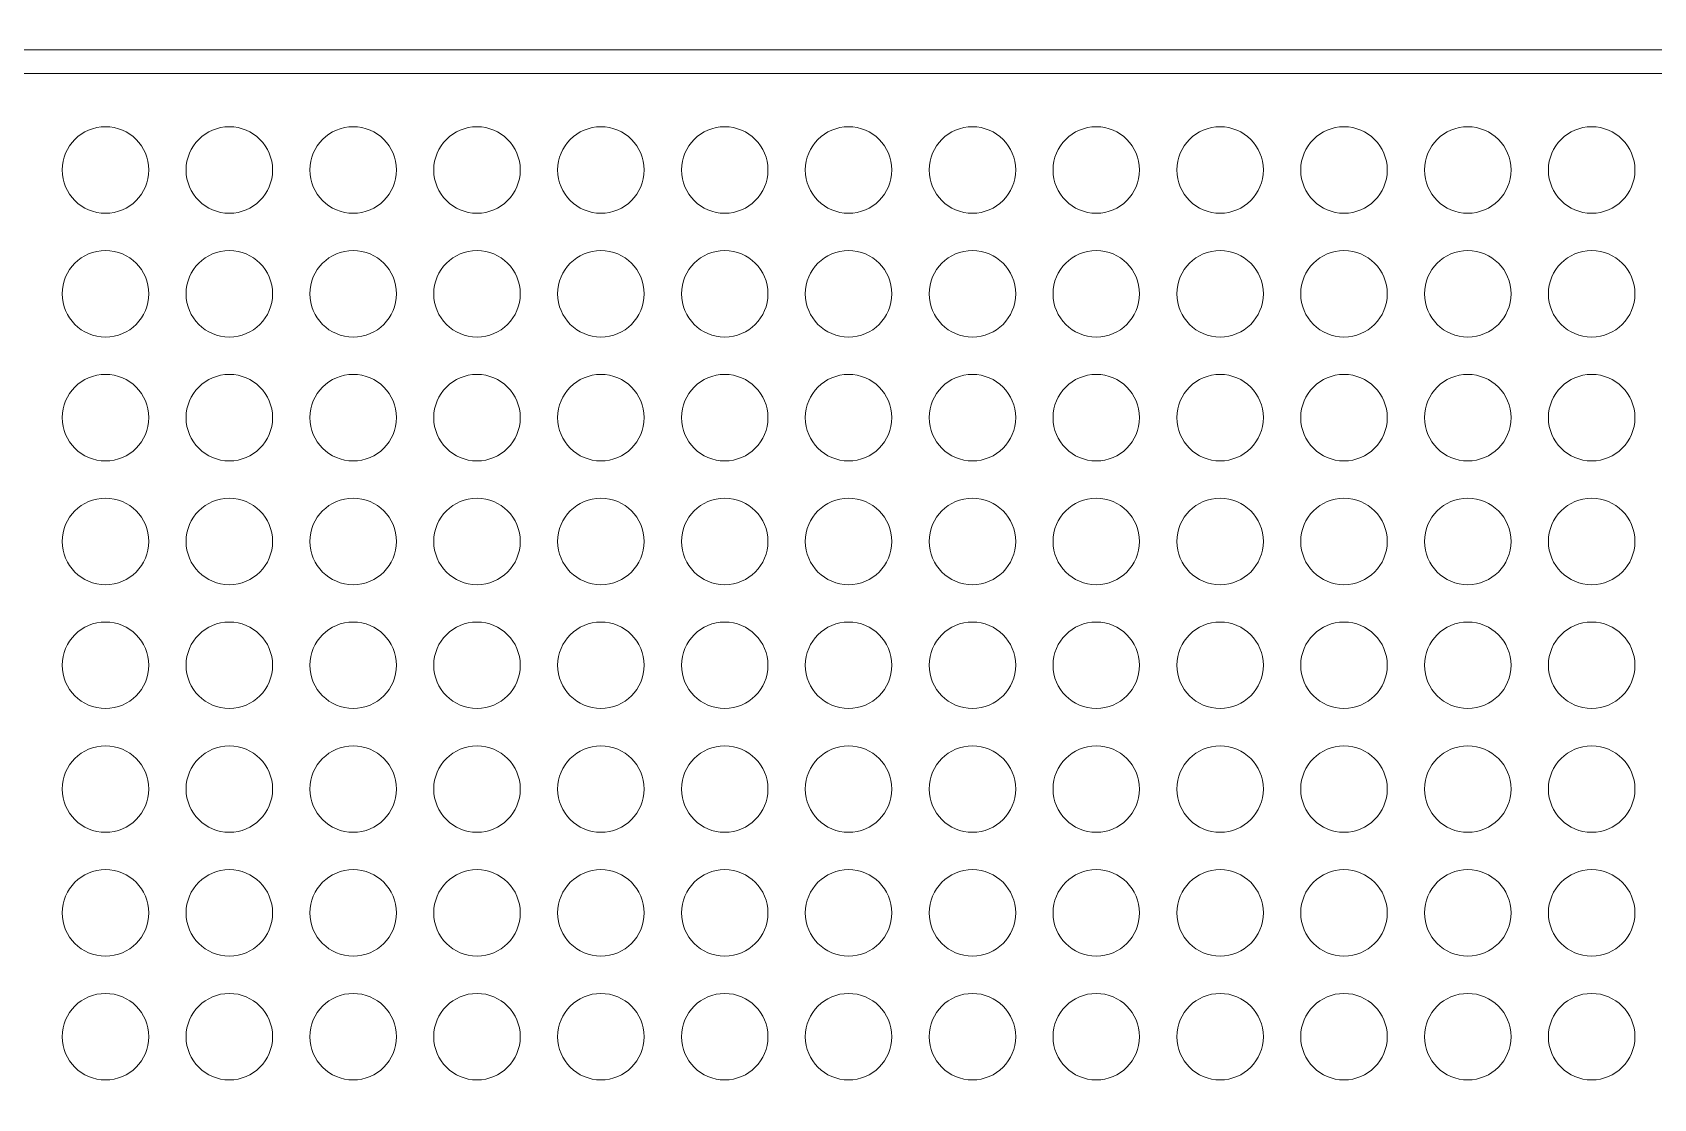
# Model space of a CAD drawing. Header units: millimetres. Extents: x -62 to 58, y -47 to 48.
# Drawn here: x 1.86 to 12.33, y -3.05 to 3.84 of the extents above; entities that cross this region are included whole.
import ezdxf

# ---------------------------------------------------------------- set-up
doc = ezdxf.new("R2010")
doc.units = ezdxf.units.MM
doc.header["$MEASUREMENT"] = 0
for name, color, linetype in [('BG_OUTLINE', 7, 'Continuous'), ('PG_SILKSCREEN_TOP', 7, 'Continuous'), ('PIN_SOLDERMASK_TOP', 7, 'Continuous')]:
    doc.layers.add(name, color=color, linetype=linetype)

msp = doc.modelspace()

# ---------------------------------------------------------------- linework, layer by layer
at = {"layer": 'BG_OUTLINE', "lineweight": 9}
msp.add_open_spline([(-39.9999, -35.8165), (-39.9999, -35.8165), (-39.9999, 34.1833), (-39.9999, 34.1833), (-39.9999, 34.1833), (-39.9999, 34.1833), (39.9999, 34.1833), (39.9999, 34.1833), (39.9999, 34.1833), (39.9999, 34.1833), (39.9999, -35.8165), (39.9999, -35.8165), (39.9999, -35.8165), (39.9999, -35.8165), (-39.9999, -35.8165), (-39.9999, -35.8165)], degree=3, knots=[0, 0, 0, 0, 0.25, 0.25, 0.25, 0.25, 0.5, 0.5, 0.5, 0.5, 0.75, 0.75, 0.75, 0.75, 1, 1, 1, 1], dxfattribs=at)
at = {"layer": 'PG_SILKSCREEN_TOP', "lineweight": 9}
msp.add_open_spline([(23.0317, 3.7277), (23.0317, 3.7277), (23.0317, 3.5753), (23.0317, 3.5753), (23.0317, 3.5753), (23.0317, 3.5753), (0.0314, 3.5753), (0.0314, 3.5753), (0.0314, 3.5753), (0.0314, 3.5753), (0.0314, 3.7277), (0.0314, 3.7277), (0.0314, 3.7277), (0.0314, 3.7277), (23.0317, 3.7277), (23.0317, 3.7277)], degree=3, knots=[0, 0, 0, 0, 0.25, 0.25, 0.25, 0.25, 0.5, 0.5, 0.5, 0.5, 0.75, 0.75, 0.75, 0.75, 1, 1, 1, 1], dxfattribs=at)
at = {"layer": 'PIN_SOLDERMASK_TOP', "lineweight": 9}
for points in [[(2.6111, 2.9514), (2.6111, 3.1057), (2.486, 3.2308), (2.3317, 3.2308), (2.3317, 3.2308), (2.1774, 3.2308), (2.0523, 3.1057), (2.0523, 2.9514), (2.0523, 2.9514), (2.0523, 2.7971), (2.1774, 2.672), (2.3317, 2.672), (2.3317, 2.672), (2.486, 2.672), (2.6111, 2.7971), (2.6111, 2.9514)], [(3.4109, 2.9514), (3.4109, 3.1057), (3.2858, 3.2308), (3.1315, 3.2308), (3.1315, 3.2308), (2.9772, 3.2308), (2.8521, 3.1057), (2.8521, 2.9514), (2.8521, 2.9514), (2.8521, 2.7971), (2.9772, 2.672), (3.1315, 2.672), (3.1315, 2.672), (3.2858, 2.672), (3.4109, 2.7971), (3.4109, 2.9514)], [(4.211, 2.9514), (4.211, 3.1057), (4.0859, 3.2308), (3.9316, 3.2308), (3.9316, 3.2308), (3.7773, 3.2308), (3.6522, 3.1057), (3.6522, 2.9514), (3.6522, 2.9514), (3.6522, 2.7971), (3.7773, 2.672), (3.9316, 2.672), (3.9316, 2.672), (4.0859, 2.672), (4.211, 2.7971), (4.211, 2.9514)], [(5.0109, 2.9514), (5.0109, 3.1057), (4.8858, 3.2308), (4.7315, 3.2308), (4.7315, 3.2308), (4.5772, 3.2308), (4.4521, 3.1057), (4.4521, 2.9514), (4.4521, 2.9514), (4.4521, 2.7971), (4.5772, 2.672), (4.7315, 2.672), (4.7315, 2.672), (4.8858, 2.672), (5.0109, 2.7971), (5.0109, 2.9514)], [(5.811, 2.9514), (5.811, 3.1057), (5.6859, 3.2308), (5.5316, 3.2308), (5.5316, 3.2308), (5.3773, 3.2308), (5.2522, 3.1057), (5.2522, 2.9514), (5.2522, 2.9514), (5.2522, 2.7971), (5.3773, 2.672), (5.5316, 2.672), (5.5316, 2.672), (5.6859, 2.672), (5.811, 2.7971), (5.811, 2.9514)], [(6.6111, 2.9514), (6.6111, 3.1057), (6.486, 3.2308), (6.3317, 3.2308), (6.3317, 3.2308), (6.1774, 3.2308), (6.0523, 3.1057), (6.0523, 2.9514), (6.0523, 2.9514), (6.0523, 2.7971), (6.1774, 2.672), (6.3317, 2.672), (6.3317, 2.672), (6.486, 2.672), (6.6111, 2.7971), (6.6111, 2.9514)], [(7.4109, 2.9514), (7.4109, 3.1057), (7.2858, 3.2308), (7.1315, 3.2308), (7.1315, 3.2308), (6.9772, 3.2308), (6.8521, 3.1057), (6.8521, 2.9514), (6.8521, 2.9514), (6.8521, 2.7971), (6.9772, 2.672), (7.1315, 2.672), (7.1315, 2.672), (7.2858, 2.672), (7.4109, 2.7971), (7.4109, 2.9514)], [(8.211, 2.9514), (8.211, 3.1057), (8.0859, 3.2308), (7.9316, 3.2308), (7.9316, 3.2308), (7.7773, 3.2308), (7.6522, 3.1057), (7.6522, 2.9514), (7.6522, 2.9514), (7.6522, 2.7971), (7.7773, 2.672), (7.9316, 2.672), (7.9316, 2.672), (8.0859, 2.672), (8.211, 2.7971), (8.211, 2.9514)], [(9.0109, 2.9514), (9.0109, 3.1057), (8.8858, 3.2308), (8.7315, 3.2308), (8.7315, 3.2308), (8.5771, 3.2308), (8.4521, 3.1057), (8.4521, 2.9514), (8.4521, 2.9514), (8.4521, 2.7971), (8.5771, 2.672), (8.7315, 2.672), (8.7315, 2.672), (8.8858, 2.672), (9.0109, 2.7971), (9.0109, 2.9514)], [(9.811, 2.9514), (9.811, 3.1057), (9.6859, 3.2308), (9.5316, 3.2308), (9.5316, 3.2308), (9.3772, 3.2308), (9.2522, 3.1057), (9.2522, 2.9514), (9.2522, 2.9514), (9.2522, 2.7971), (9.3772, 2.672), (9.5316, 2.672), (9.5316, 2.672), (9.6859, 2.672), (9.811, 2.7971), (9.811, 2.9514)], [(10.6111, 2.9514), (10.6111, 3.1057), (10.486, 3.2308), (10.3317, 3.2308), (10.3317, 3.2308), (10.1773, 3.2308), (10.0523, 3.1057), (10.0523, 2.9514), (10.0523, 2.9514), (10.0523, 2.7971), (10.1773, 2.672), (10.3317, 2.672), (10.3317, 2.672), (10.486, 2.672), (10.6111, 2.7971), (10.6111, 2.9514)], [(11.4109, 2.9514), (11.4109, 3.1057), (11.2858, 3.2308), (11.1315, 3.2308), (11.1315, 3.2308), (10.9772, 3.2308), (10.8521, 3.1057), (10.8521, 2.9514), (10.8521, 2.9514), (10.8521, 2.7971), (10.9772, 2.672), (11.1315, 2.672), (11.1315, 2.672), (11.2858, 2.672), (11.4109, 2.7971), (11.4109, 2.9514)], [(12.211, 2.9514), (12.211, 3.1057), (12.0859, 3.2308), (11.9316, 3.2308), (11.9316, 3.2308), (11.7773, 3.2308), (11.6522, 3.1057), (11.6522, 2.9514), (11.6522, 2.9514), (11.6522, 2.7971), (11.7773, 2.672), (11.9316, 2.672), (11.9316, 2.672), (12.0859, 2.672), (12.211, 2.7971), (12.211, 2.9514)], [(2.6111, 2.1513), (2.6111, 2.3056), (2.486, 2.4307), (2.3317, 2.4307), (2.3317, 2.4307), (2.1774, 2.4307), (2.0523, 2.3056), (2.0523, 2.1513), (2.0523, 2.1513), (2.0523, 1.997), (2.1774, 1.8719), (2.3317, 1.8719), (2.3317, 1.8719), (2.486, 1.8719), (2.6111, 1.997), (2.6111, 2.1513)], [(3.4109, 2.1513), (3.4109, 2.3056), (3.2858, 2.4307), (3.1315, 2.4307), (3.1315, 2.4307), (2.9772, 2.4307), (2.8521, 2.3056), (2.8521, 2.1513), (2.8521, 2.1513), (2.8521, 1.997), (2.9772, 1.8719), (3.1315, 1.8719), (3.1315, 1.8719), (3.2858, 1.8719), (3.4109, 1.997), (3.4109, 2.1513)], [(4.211, 2.1513), (4.211, 2.3056), (4.0859, 2.4307), (3.9316, 2.4307), (3.9316, 2.4307), (3.7773, 2.4307), (3.6522, 2.3056), (3.6522, 2.1513), (3.6522, 2.1513), (3.6522, 1.997), (3.7773, 1.8719), (3.9316, 1.8719), (3.9316, 1.8719), (4.0859, 1.8719), (4.211, 1.997), (4.211, 2.1513)], [(5.0109, 2.1513), (5.0109, 2.3056), (4.8858, 2.4307), (4.7315, 2.4307), (4.7315, 2.4307), (4.5772, 2.4307), (4.4521, 2.3056), (4.4521, 2.1513), (4.4521, 2.1513), (4.4521, 1.997), (4.5772, 1.8719), (4.7315, 1.8719), (4.7315, 1.8719), (4.8858, 1.8719), (5.0109, 1.997), (5.0109, 2.1513)], [(5.811, 2.1513), (5.811, 2.3056), (5.6859, 2.4307), (5.5316, 2.4307), (5.5316, 2.4307), (5.3773, 2.4307), (5.2522, 2.3056), (5.2522, 2.1513), (5.2522, 2.1513), (5.2522, 1.997), (5.3773, 1.8719), (5.5316, 1.8719), (5.5316, 1.8719), (5.6859, 1.8719), (5.811, 1.997), (5.811, 2.1513)], [(6.6111, 2.1513), (6.6111, 2.3056), (6.486, 2.4307), (6.3317, 2.4307), (6.3317, 2.4307), (6.1774, 2.4307), (6.0523, 2.3056), (6.0523, 2.1513), (6.0523, 2.1513), (6.0523, 1.997), (6.1774, 1.8719), (6.3317, 1.8719), (6.3317, 1.8719), (6.486, 1.8719), (6.6111, 1.997), (6.6111, 2.1513)], [(7.4109, 2.1513), (7.4109, 2.3056), (7.2858, 2.4307), (7.1315, 2.4307), (7.1315, 2.4307), (6.9772, 2.4307), (6.8521, 2.3056), (6.8521, 2.1513), (6.8521, 2.1513), (6.8521, 1.997), (6.9772, 1.8719), (7.1315, 1.8719), (7.1315, 1.8719), (7.2858, 1.8719), (7.4109, 1.997), (7.4109, 2.1513)], [(8.211, 2.1513), (8.211, 2.3056), (8.0859, 2.4307), (7.9316, 2.4307), (7.9316, 2.4307), (7.7773, 2.4307), (7.6522, 2.3056), (7.6522, 2.1513), (7.6522, 2.1513), (7.6522, 1.997), (7.7773, 1.8719), (7.9316, 1.8719), (7.9316, 1.8719), (8.0859, 1.8719), (8.211, 1.997), (8.211, 2.1513)], [(9.0109, 2.1513), (9.0109, 2.3056), (8.8858, 2.4307), (8.7315, 2.4307), (8.7315, 2.4307), (8.5771, 2.4307), (8.4521, 2.3056), (8.4521, 2.1513), (8.4521, 2.1513), (8.4521, 1.997), (8.5771, 1.8719), (8.7315, 1.8719), (8.7315, 1.8719), (8.8858, 1.8719), (9.0109, 1.997), (9.0109, 2.1513)], [(9.811, 2.1513), (9.811, 2.3056), (9.6859, 2.4307), (9.5316, 2.4307), (9.5316, 2.4307), (9.3772, 2.4307), (9.2522, 2.3056), (9.2522, 2.1513), (9.2522, 2.1513), (9.2522, 1.997), (9.3772, 1.8719), (9.5316, 1.8719), (9.5316, 1.8719), (9.6859, 1.8719), (9.811, 1.997), (9.811, 2.1513)], [(10.6111, 2.1513), (10.6111, 2.3056), (10.486, 2.4307), (10.3317, 2.4307), (10.3317, 2.4307), (10.1773, 2.4307), (10.0523, 2.3056), (10.0523, 2.1513), (10.0523, 2.1513), (10.0523, 1.997), (10.1773, 1.8719), (10.3317, 1.8719), (10.3317, 1.8719), (10.486, 1.8719), (10.6111, 1.997), (10.6111, 2.1513)], [(11.4109, 2.1513), (11.4109, 2.3056), (11.2858, 2.4307), (11.1315, 2.4307), (11.1315, 2.4307), (10.9772, 2.4307), (10.8521, 2.3056), (10.8521, 2.1513), (10.8521, 2.1513), (10.8521, 1.997), (10.9772, 1.8719), (11.1315, 1.8719), (11.1315, 1.8719), (11.2858, 1.8719), (11.4109, 1.997), (11.4109, 2.1513)], [(12.211, 2.1513), (12.211, 2.3056), (12.0859, 2.4307), (11.9316, 2.4307), (11.9316, 2.4307), (11.7773, 2.4307), (11.6522, 2.3056), (11.6522, 2.1513), (11.6522, 2.1513), (11.6522, 1.997), (11.7773, 1.8719), (11.9316, 1.8719), (11.9316, 1.8719), (12.0859, 1.8719), (12.211, 1.997), (12.211, 2.1513)], [(2.6111, 1.3512), (2.6111, 1.5055), (2.486, 1.6306), (2.3317, 1.6306), (2.3317, 1.6306), (2.1774, 1.6306), (2.0523, 1.5055), (2.0523, 1.3512), (2.0523, 1.3512), (2.0523, 1.1969), (2.1774, 1.0718), (2.3317, 1.0718), (2.3317, 1.0718), (2.486, 1.0718), (2.6111, 1.1969), (2.6111, 1.3512)], [(3.4109, 1.3512), (3.4109, 1.5055), (3.2858, 1.6306), (3.1315, 1.6306), (3.1315, 1.6306), (2.9772, 1.6306), (2.8521, 1.5055), (2.8521, 1.3512), (2.8521, 1.3512), (2.8521, 1.1969), (2.9772, 1.0718), (3.1315, 1.0718), (3.1315, 1.0718), (3.2858, 1.0718), (3.4109, 1.1969), (3.4109, 1.3512)], [(4.211, 1.3512), (4.211, 1.5055), (4.0859, 1.6306), (3.9316, 1.6306), (3.9316, 1.6306), (3.7773, 1.6306), (3.6522, 1.5055), (3.6522, 1.3512), (3.6522, 1.3512), (3.6522, 1.1969), (3.7773, 1.0718), (3.9316, 1.0718), (3.9316, 1.0718), (4.0859, 1.0718), (4.211, 1.1969), (4.211, 1.3512)], [(5.0109, 1.3512), (5.0109, 1.5055), (4.8858, 1.6306), (4.7315, 1.6306), (4.7315, 1.6306), (4.5772, 1.6306), (4.4521, 1.5055), (4.4521, 1.3512), (4.4521, 1.3512), (4.4521, 1.1969), (4.5772, 1.0718), (4.7315, 1.0718), (4.7315, 1.0718), (4.8858, 1.0718), (5.0109, 1.1969), (5.0109, 1.3512)], [(5.811, 1.3512), (5.811, 1.5055), (5.6859, 1.6306), (5.5316, 1.6306), (5.5316, 1.6306), (5.3773, 1.6306), (5.2522, 1.5055), (5.2522, 1.3512), (5.2522, 1.3512), (5.2522, 1.1969), (5.3773, 1.0718), (5.5316, 1.0718), (5.5316, 1.0718), (5.6859, 1.0718), (5.811, 1.1969), (5.811, 1.3512)], [(6.6111, 1.3512), (6.6111, 1.5055), (6.486, 1.6306), (6.3317, 1.6306), (6.3317, 1.6306), (6.1774, 1.6306), (6.0523, 1.5055), (6.0523, 1.3512), (6.0523, 1.3512), (6.0523, 1.1969), (6.1774, 1.0718), (6.3317, 1.0718), (6.3317, 1.0718), (6.486, 1.0718), (6.6111, 1.1969), (6.6111, 1.3512)], [(7.4109, 1.3512), (7.4109, 1.5055), (7.2858, 1.6306), (7.1315, 1.6306), (7.1315, 1.6306), (6.9772, 1.6306), (6.8521, 1.5055), (6.8521, 1.3512), (6.8521, 1.3512), (6.8521, 1.1969), (6.9772, 1.0718), (7.1315, 1.0718), (7.1315, 1.0718), (7.2858, 1.0718), (7.4109, 1.1969), (7.4109, 1.3512)], [(8.211, 1.3512), (8.211, 1.5055), (8.0859, 1.6306), (7.9316, 1.6306), (7.9316, 1.6306), (7.7773, 1.6306), (7.6522, 1.5055), (7.6522, 1.3512), (7.6522, 1.3512), (7.6522, 1.1969), (7.7773, 1.0718), (7.9316, 1.0718), (7.9316, 1.0718), (8.0859, 1.0718), (8.211, 1.1969), (8.211, 1.3512)], [(9.0109, 1.3512), (9.0109, 1.5055), (8.8858, 1.6306), (8.7315, 1.6306), (8.7315, 1.6306), (8.5771, 1.6306), (8.4521, 1.5055), (8.4521, 1.3512), (8.4521, 1.3512), (8.4521, 1.1969), (8.5771, 1.0718), (8.7315, 1.0718), (8.7315, 1.0718), (8.8858, 1.0718), (9.0109, 1.1969), (9.0109, 1.3512)], [(9.811, 1.3512), (9.811, 1.5055), (9.6859, 1.6306), (9.5316, 1.6306), (9.5316, 1.6306), (9.3772, 1.6306), (9.2522, 1.5055), (9.2522, 1.3512), (9.2522, 1.3512), (9.2522, 1.1969), (9.3772, 1.0718), (9.5316, 1.0718), (9.5316, 1.0718), (9.6859, 1.0718), (9.811, 1.1969), (9.811, 1.3512)], [(10.6111, 1.3512), (10.6111, 1.5055), (10.486, 1.6306), (10.3317, 1.6306), (10.3317, 1.6306), (10.1773, 1.6306), (10.0523, 1.5055), (10.0523, 1.3512), (10.0523, 1.3512), (10.0523, 1.1969), (10.1773, 1.0718), (10.3317, 1.0718), (10.3317, 1.0718), (10.486, 1.0718), (10.6111, 1.1969), (10.6111, 1.3512)], [(11.4109, 1.3512), (11.4109, 1.5055), (11.2858, 1.6306), (11.1315, 1.6306), (11.1315, 1.6306), (10.9772, 1.6306), (10.8521, 1.5055), (10.8521, 1.3512), (10.8521, 1.3512), (10.8521, 1.1969), (10.9772, 1.0718), (11.1315, 1.0718), (11.1315, 1.0718), (11.2858, 1.0718), (11.4109, 1.1969), (11.4109, 1.3512)], [(12.211, 1.3512), (12.211, 1.5055), (12.0859, 1.6306), (11.9316, 1.6306), (11.9316, 1.6306), (11.7773, 1.6306), (11.6522, 1.5055), (11.6522, 1.3512), (11.6522, 1.3512), (11.6522, 1.1969), (11.7773, 1.0718), (11.9316, 1.0718), (11.9316, 1.0718), (12.0859, 1.0718), (12.211, 1.1969), (12.211, 1.3512)], [(2.6111, 0.5514), (2.6111, 0.7057), (2.486, 0.8308), (2.3317, 0.8308), (2.3317, 0.8308), (2.1774, 0.8308), (2.0523, 0.7057), (2.0523, 0.5514), (2.0523, 0.5514), (2.0523, 0.3971), (2.1774, 0.272), (2.3317, 0.272), (2.3317, 0.272), (2.486, 0.272), (2.6111, 0.3971), (2.6111, 0.5514)], [(3.4109, 0.5514), (3.4109, 0.7057), (3.2858, 0.8308), (3.1315, 0.8308), (3.1315, 0.8308), (2.9772, 0.8308), (2.8521, 0.7057), (2.8521, 0.5514), (2.8521, 0.5514), (2.8521, 0.3971), (2.9772, 0.272), (3.1315, 0.272), (3.1315, 0.272), (3.2858, 0.272), (3.4109, 0.3971), (3.4109, 0.5514)], [(4.211, 0.5514), (4.211, 0.7057), (4.0859, 0.8308), (3.9316, 0.8308), (3.9316, 0.8308), (3.7773, 0.8308), (3.6522, 0.7057), (3.6522, 0.5514), (3.6522, 0.5514), (3.6522, 0.3971), (3.7773, 0.272), (3.9316, 0.272), (3.9316, 0.272), (4.0859, 0.272), (4.211, 0.3971), (4.211, 0.5514)], [(5.0109, 0.5514), (5.0109, 0.7057), (4.8858, 0.8308), (4.7315, 0.8308), (4.7315, 0.8308), (4.5772, 0.8308), (4.4521, 0.7057), (4.4521, 0.5514), (4.4521, 0.5514), (4.4521, 0.3971), (4.5772, 0.272), (4.7315, 0.272), (4.7315, 0.272), (4.8858, 0.272), (5.0109, 0.3971), (5.0109, 0.5514)], [(5.811, 0.5514), (5.811, 0.7057), (5.6859, 0.8308), (5.5316, 0.8308), (5.5316, 0.8308), (5.3773, 0.8308), (5.2522, 0.7057), (5.2522, 0.5514), (5.2522, 0.5514), (5.2522, 0.3971), (5.3773, 0.272), (5.5316, 0.272), (5.5316, 0.272), (5.6859, 0.272), (5.811, 0.3971), (5.811, 0.5514)], [(6.6111, 0.5514), (6.6111, 0.7057), (6.486, 0.8308), (6.3317, 0.8308), (6.3317, 0.8308), (6.1774, 0.8308), (6.0523, 0.7057), (6.0523, 0.5514), (6.0523, 0.5514), (6.0523, 0.3971), (6.1774, 0.272), (6.3317, 0.272), (6.3317, 0.272), (6.486, 0.272), (6.6111, 0.3971), (6.6111, 0.5514)], [(7.4109, 0.5514), (7.4109, 0.7057), (7.2858, 0.8308), (7.1315, 0.8308), (7.1315, 0.8308), (6.9772, 0.8308), (6.8521, 0.7057), (6.8521, 0.5514), (6.8521, 0.5514), (6.8521, 0.3971), (6.9772, 0.272), (7.1315, 0.272), (7.1315, 0.272), (7.2858, 0.272), (7.4109, 0.3971), (7.4109, 0.5514)], [(8.211, 0.5514), (8.211, 0.7057), (8.0859, 0.8308), (7.9316, 0.8308), (7.9316, 0.8308), (7.7773, 0.8308), (7.6522, 0.7057), (7.6522, 0.5514), (7.6522, 0.5514), (7.6522, 0.3971), (7.7773, 0.272), (7.9316, 0.272), (7.9316, 0.272), (8.0859, 0.272), (8.211, 0.3971), (8.211, 0.5514)], [(9.0109, 0.5514), (9.0109, 0.7057), (8.8858, 0.8308), (8.7315, 0.8308), (8.7315, 0.8308), (8.5771, 0.8308), (8.4521, 0.7057), (8.4521, 0.5514), (8.4521, 0.5514), (8.4521, 0.3971), (8.5771, 0.272), (8.7315, 0.272), (8.7315, 0.272), (8.8858, 0.272), (9.0109, 0.3971), (9.0109, 0.5514)], [(9.811, 0.5514), (9.811, 0.7057), (9.6859, 0.8308), (9.5316, 0.8308), (9.5316, 0.8308), (9.3772, 0.8308), (9.2522, 0.7057), (9.2522, 0.5514), (9.2522, 0.5514), (9.2522, 0.3971), (9.3772, 0.272), (9.5316, 0.272), (9.5316, 0.272), (9.6859, 0.272), (9.811, 0.3971), (9.811, 0.5514)], [(10.6111, 0.5514), (10.6111, 0.7057), (10.486, 0.8308), (10.3317, 0.8308), (10.3317, 0.8308), (10.1773, 0.8308), (10.0523, 0.7057), (10.0523, 0.5514), (10.0523, 0.5514), (10.0523, 0.3971), (10.1773, 0.272), (10.3317, 0.272), (10.3317, 0.272), (10.486, 0.272), (10.6111, 0.3971), (10.6111, 0.5514)], [(11.4109, 0.5514), (11.4109, 0.7057), (11.2858, 0.8308), (11.1315, 0.8308), (11.1315, 0.8308), (10.9772, 0.8308), (10.8521, 0.7057), (10.8521, 0.5514), (10.8521, 0.5514), (10.8521, 0.3971), (10.9772, 0.272), (11.1315, 0.272), (11.1315, 0.272), (11.2858, 0.272), (11.4109, 0.3971), (11.4109, 0.5514)], [(12.211, 0.5514), (12.211, 0.7057), (12.0859, 0.8308), (11.9316, 0.8308), (11.9316, 0.8308), (11.7773, 0.8308), (11.6522, 0.7057), (11.6522, 0.5514), (11.6522, 0.5514), (11.6522, 0.3971), (11.7773, 0.272), (11.9316, 0.272), (11.9316, 0.272), (12.0859, 0.272), (12.211, 0.3971), (12.211, 0.5514)], [(2.6111, -0.2486), (2.6111, -0.0943), (2.486, 0.0307), (2.3317, 0.0307), (2.3317, 0.0307), (2.1774, 0.0307), (2.0523, -0.0943), (2.0523, -0.2486), (2.0523, -0.2486), (2.0523, -0.4029), (2.1774, -0.528), (2.3317, -0.528), (2.3317, -0.528), (2.486, -0.528), (2.6111, -0.4029), (2.6111, -0.2486)], [(3.4109, -0.2486), (3.4109, -0.0943), (3.2858, 0.0307), (3.1315, 0.0307), (3.1315, 0.0307), (2.9772, 0.0307), (2.8521, -0.0943), (2.8521, -0.2486), (2.8521, -0.2486), (2.8521, -0.4029), (2.9772, -0.528), (3.1315, -0.528), (3.1315, -0.528), (3.2858, -0.528), (3.4109, -0.4029), (3.4109, -0.2486)], [(4.211, -0.2486), (4.211, -0.0943), (4.0859, 0.0307), (3.9316, 0.0307), (3.9316, 0.0307), (3.7773, 0.0307), (3.6522, -0.0943), (3.6522, -0.2486), (3.6522, -0.2486), (3.6522, -0.4029), (3.7773, -0.528), (3.9316, -0.528), (3.9316, -0.528), (4.0859, -0.528), (4.211, -0.4029), (4.211, -0.2486)], [(5.0109, -0.2486), (5.0109, -0.0943), (4.8858, 0.0307), (4.7315, 0.0307), (4.7315, 0.0307), (4.5772, 0.0307), (4.4521, -0.0943), (4.4521, -0.2486), (4.4521, -0.2486), (4.4521, -0.4029), (4.5772, -0.528), (4.7315, -0.528), (4.7315, -0.528), (4.8858, -0.528), (5.0109, -0.4029), (5.0109, -0.2486)], [(5.811, -0.2486), (5.811, -0.0943), (5.6859, 0.0307), (5.5316, 0.0307), (5.5316, 0.0307), (5.3773, 0.0307), (5.2522, -0.0943), (5.2522, -0.2486), (5.2522, -0.2486), (5.2522, -0.4029), (5.3773, -0.528), (5.5316, -0.528), (5.5316, -0.528), (5.6859, -0.528), (5.811, -0.4029), (5.811, -0.2486)], [(6.6111, -0.2486), (6.6111, -0.0943), (6.486, 0.0307), (6.3317, 0.0307), (6.3317, 0.0307), (6.1774, 0.0307), (6.0523, -0.0943), (6.0523, -0.2486), (6.0523, -0.2486), (6.0523, -0.4029), (6.1774, -0.528), (6.3317, -0.528), (6.3317, -0.528), (6.486, -0.528), (6.6111, -0.4029), (6.6111, -0.2486)], [(7.4109, -0.2486), (7.4109, -0.0943), (7.2858, 0.0307), (7.1315, 0.0307), (7.1315, 0.0307), (6.9772, 0.0307), (6.8521, -0.0943), (6.8521, -0.2486), (6.8521, -0.2486), (6.8521, -0.4029), (6.9772, -0.528), (7.1315, -0.528), (7.1315, -0.528), (7.2858, -0.528), (7.4109, -0.4029), (7.4109, -0.2486)], [(8.211, -0.2486), (8.211, -0.0943), (8.0859, 0.0307), (7.9316, 0.0307), (7.9316, 0.0307), (7.7773, 0.0307), (7.6522, -0.0943), (7.6522, -0.2486), (7.6522, -0.2486), (7.6522, -0.4029), (7.7773, -0.528), (7.9316, -0.528), (7.9316, -0.528), (8.0859, -0.528), (8.211, -0.4029), (8.211, -0.2486)], [(9.0109, -0.2486), (9.0109, -0.0943), (8.8858, 0.0307), (8.7315, 0.0307), (8.7315, 0.0307), (8.5771, 0.0307), (8.4521, -0.0943), (8.4521, -0.2486), (8.4521, -0.2486), (8.4521, -0.4029), (8.5771, -0.528), (8.7315, -0.528), (8.7315, -0.528), (8.8858, -0.528), (9.0109, -0.4029), (9.0109, -0.2486)], [(9.811, -0.2486), (9.811, -0.0943), (9.6859, 0.0307), (9.5316, 0.0307), (9.5316, 0.0307), (9.3772, 0.0307), (9.2522, -0.0943), (9.2522, -0.2486), (9.2522, -0.2486), (9.2522, -0.4029), (9.3772, -0.528), (9.5316, -0.528), (9.5316, -0.528), (9.6859, -0.528), (9.811, -0.4029), (9.811, -0.2486)], [(10.6111, -0.2486), (10.6111, -0.0943), (10.486, 0.0307), (10.3317, 0.0307), (10.3317, 0.0307), (10.1773, 0.0307), (10.0523, -0.0943), (10.0523, -0.2486), (10.0523, -0.2486), (10.0523, -0.4029), (10.1773, -0.528), (10.3317, -0.528), (10.3317, -0.528), (10.486, -0.528), (10.6111, -0.4029), (10.6111, -0.2486)], [(11.4109, -0.2486), (11.4109, -0.0943), (11.2858, 0.0307), (11.1315, 0.0307), (11.1315, 0.0307), (10.9772, 0.0307), (10.8521, -0.0943), (10.8521, -0.2486), (10.8521, -0.2486), (10.8521, -0.4029), (10.9772, -0.528), (11.1315, -0.528), (11.1315, -0.528), (11.2858, -0.528), (11.4109, -0.4029), (11.4109, -0.2486)], [(12.211, -0.2486), (12.211, -0.0943), (12.0859, 0.0307), (11.9316, 0.0307), (11.9316, 0.0307), (11.7773, 0.0307), (11.6522, -0.0943), (11.6522, -0.2486), (11.6522, -0.2486), (11.6522, -0.4029), (11.7773, -0.528), (11.9316, -0.528), (11.9316, -0.528), (12.0859, -0.528), (12.211, -0.4029), (12.211, -0.2486)], [(2.6111, -1.0485), (2.6111, -0.8942), (2.486, -0.7691), (2.3317, -0.7691), (2.3317, -0.7691), (2.1774, -0.7691), (2.0523, -0.8942), (2.0523, -1.0485), (2.0523, -1.0485), (2.0523, -1.2028), (2.1774, -1.3279), (2.3317, -1.3279), (2.3317, -1.3279), (2.486, -1.3279), (2.6111, -1.2028), (2.6111, -1.0485)], [(3.4109, -1.0485), (3.4109, -0.8942), (3.2858, -0.7691), (3.1315, -0.7691), (3.1315, -0.7691), (2.9772, -0.7691), (2.8521, -0.8942), (2.8521, -1.0485), (2.8521, -1.0485), (2.8521, -1.2028), (2.9772, -1.3279), (3.1315, -1.3279), (3.1315, -1.3279), (3.2858, -1.3279), (3.4109, -1.2028), (3.4109, -1.0485)], [(4.211, -1.0485), (4.211, -0.8942), (4.0859, -0.7691), (3.9316, -0.7691), (3.9316, -0.7691), (3.7773, -0.7691), (3.6522, -0.8942), (3.6522, -1.0485), (3.6522, -1.0485), (3.6522, -1.2028), (3.7773, -1.3279), (3.9316, -1.3279), (3.9316, -1.3279), (4.0859, -1.3279), (4.211, -1.2028), (4.211, -1.0485)], [(5.0109, -1.0485), (5.0109, -0.8942), (4.8858, -0.7691), (4.7315, -0.7691), (4.7315, -0.7691), (4.5772, -0.7691), (4.4521, -0.8942), (4.4521, -1.0485), (4.4521, -1.0485), (4.4521, -1.2028), (4.5772, -1.3279), (4.7315, -1.3279), (4.7315, -1.3279), (4.8858, -1.3279), (5.0109, -1.2028), (5.0109, -1.0485)], [(5.811, -1.0485), (5.811, -0.8942), (5.6859, -0.7691), (5.5316, -0.7691), (5.5316, -0.7691), (5.3773, -0.7691), (5.2522, -0.8942), (5.2522, -1.0485), (5.2522, -1.0485), (5.2522, -1.2028), (5.3773, -1.3279), (5.5316, -1.3279), (5.5316, -1.3279), (5.6859, -1.3279), (5.811, -1.2028), (5.811, -1.0485)], [(6.6111, -1.0485), (6.6111, -0.8942), (6.486, -0.7691), (6.3317, -0.7691), (6.3317, -0.7691), (6.1774, -0.7691), (6.0523, -0.8942), (6.0523, -1.0485), (6.0523, -1.0485), (6.0523, -1.2028), (6.1774, -1.3279), (6.3317, -1.3279), (6.3317, -1.3279), (6.486, -1.3279), (6.6111, -1.2028), (6.6111, -1.0485)], [(7.4109, -1.0485), (7.4109, -0.8942), (7.2858, -0.7691), (7.1315, -0.7691), (7.1315, -0.7691), (6.9772, -0.7691), (6.8521, -0.8942), (6.8521, -1.0485), (6.8521, -1.0485), (6.8521, -1.2028), (6.9772, -1.3279), (7.1315, -1.3279), (7.1315, -1.3279), (7.2858, -1.3279), (7.4109, -1.2028), (7.4109, -1.0485)], [(8.211, -1.0485), (8.211, -0.8942), (8.0859, -0.7691), (7.9316, -0.7691), (7.9316, -0.7691), (7.7773, -0.7691), (7.6522, -0.8942), (7.6522, -1.0485), (7.6522, -1.0485), (7.6522, -1.2028), (7.7773, -1.3279), (7.9316, -1.3279), (7.9316, -1.3279), (8.0859, -1.3279), (8.211, -1.2028), (8.211, -1.0485)], [(9.0109, -1.0485), (9.0109, -0.8942), (8.8858, -0.7691), (8.7315, -0.7691), (8.7315, -0.7691), (8.5771, -0.7691), (8.4521, -0.8942), (8.4521, -1.0485), (8.4521, -1.0485), (8.4521, -1.2028), (8.5771, -1.3279), (8.7315, -1.3279), (8.7315, -1.3279), (8.8858, -1.3279), (9.0109, -1.2028), (9.0109, -1.0485)], [(9.811, -1.0485), (9.811, -0.8942), (9.6859, -0.7691), (9.5316, -0.7691), (9.5316, -0.7691), (9.3772, -0.7691), (9.2522, -0.8942), (9.2522, -1.0485), (9.2522, -1.0485), (9.2522, -1.2028), (9.3772, -1.3279), (9.5316, -1.3279), (9.5316, -1.3279), (9.6859, -1.3279), (9.811, -1.2028), (9.811, -1.0485)], [(10.6111, -1.0485), (10.6111, -0.8942), (10.486, -0.7691), (10.3317, -0.7691), (10.3317, -0.7691), (10.1773, -0.7691), (10.0523, -0.8942), (10.0523, -1.0485), (10.0523, -1.0485), (10.0523, -1.2028), (10.1773, -1.3279), (10.3317, -1.3279), (10.3317, -1.3279), (10.486, -1.3279), (10.6111, -1.2028), (10.6111, -1.0485)], [(11.4109, -1.0485), (11.4109, -0.8942), (11.2858, -0.7691), (11.1315, -0.7691), (11.1315, -0.7691), (10.9772, -0.7691), (10.8521, -0.8942), (10.8521, -1.0485), (10.8521, -1.0485), (10.8521, -1.2028), (10.9772, -1.3279), (11.1315, -1.3279), (11.1315, -1.3279), (11.2858, -1.3279), (11.4109, -1.2028), (11.4109, -1.0485)], [(12.211, -1.0485), (12.211, -0.8942), (12.0859, -0.7691), (11.9316, -0.7691), (11.9316, -0.7691), (11.7773, -0.7691), (11.6522, -0.8942), (11.6522, -1.0485), (11.6522, -1.0485), (11.6522, -1.2028), (11.7773, -1.3279), (11.9316, -1.3279), (11.9316, -1.3279), (12.0859, -1.3279), (12.211, -1.2028), (12.211, -1.0485)], [(2.6111, -1.8486), (2.6111, -1.6943), (2.486, -1.5692), (2.3317, -1.5692), (2.3317, -1.5692), (2.1774, -1.5692), (2.0523, -1.6943), (2.0523, -1.8486), (2.0523, -1.8486), (2.0523, -2.0029), (2.1774, -2.128), (2.3317, -2.128), (2.3317, -2.128), (2.486, -2.128), (2.6111, -2.0029), (2.6111, -1.8486)], [(3.4109, -1.8486), (3.4109, -1.6943), (3.2858, -1.5692), (3.1315, -1.5692), (3.1315, -1.5692), (2.9772, -1.5692), (2.8521, -1.6943), (2.8521, -1.8486), (2.8521, -1.8486), (2.8521, -2.0029), (2.9772, -2.128), (3.1315, -2.128), (3.1315, -2.128), (3.2858, -2.128), (3.4109, -2.0029), (3.4109, -1.8486)], [(4.211, -1.8486), (4.211, -1.6943), (4.0859, -1.5692), (3.9316, -1.5692), (3.9316, -1.5692), (3.7773, -1.5692), (3.6522, -1.6943), (3.6522, -1.8486), (3.6522, -1.8486), (3.6522, -2.0029), (3.7773, -2.128), (3.9316, -2.128), (3.9316, -2.128), (4.0859, -2.128), (4.211, -2.0029), (4.211, -1.8486)], [(5.0109, -1.8486), (5.0109, -1.6943), (4.8858, -1.5692), (4.7315, -1.5692), (4.7315, -1.5692), (4.5772, -1.5692), (4.4521, -1.6943), (4.4521, -1.8486), (4.4521, -1.8486), (4.4521, -2.0029), (4.5772, -2.128), (4.7315, -2.128), (4.7315, -2.128), (4.8858, -2.128), (5.0109, -2.0029), (5.0109, -1.8486)], [(5.811, -1.8486), (5.811, -1.6943), (5.6859, -1.5692), (5.5316, -1.5692), (5.5316, -1.5692), (5.3773, -1.5692), (5.2522, -1.6943), (5.2522, -1.8486), (5.2522, -1.8486), (5.2522, -2.0029), (5.3773, -2.128), (5.5316, -2.128), (5.5316, -2.128), (5.6859, -2.128), (5.811, -2.0029), (5.811, -1.8486)], [(6.6111, -1.8486), (6.6111, -1.6943), (6.486, -1.5692), (6.3317, -1.5692), (6.3317, -1.5692), (6.1774, -1.5692), (6.0523, -1.6943), (6.0523, -1.8486), (6.0523, -1.8486), (6.0523, -2.0029), (6.1774, -2.128), (6.3317, -2.128), (6.3317, -2.128), (6.486, -2.128), (6.6111, -2.0029), (6.6111, -1.8486)], [(7.4109, -1.8486), (7.4109, -1.6943), (7.2858, -1.5692), (7.1315, -1.5692), (7.1315, -1.5692), (6.9772, -1.5692), (6.8521, -1.6943), (6.8521, -1.8486), (6.8521, -1.8486), (6.8521, -2.0029), (6.9772, -2.128), (7.1315, -2.128), (7.1315, -2.128), (7.2858, -2.128), (7.4109, -2.0029), (7.4109, -1.8486)], [(8.211, -1.8486), (8.211, -1.6943), (8.0859, -1.5692), (7.9316, -1.5692), (7.9316, -1.5692), (7.7773, -1.5692), (7.6522, -1.6943), (7.6522, -1.8486), (7.6522, -1.8486), (7.6522, -2.0029), (7.7773, -2.128), (7.9316, -2.128), (7.9316, -2.128), (8.0859, -2.128), (8.211, -2.0029), (8.211, -1.8486)], [(9.0109, -1.8486), (9.0109, -1.6943), (8.8858, -1.5692), (8.7315, -1.5692), (8.7315, -1.5692), (8.5771, -1.5692), (8.4521, -1.6943), (8.4521, -1.8486), (8.4521, -1.8486), (8.4521, -2.0029), (8.5771, -2.128), (8.7315, -2.128), (8.7315, -2.128), (8.8858, -2.128), (9.0109, -2.0029), (9.0109, -1.8486)], [(9.811, -1.8486), (9.811, -1.6943), (9.6859, -1.5692), (9.5316, -1.5692), (9.5316, -1.5692), (9.3772, -1.5692), (9.2522, -1.6943), (9.2522, -1.8486), (9.2522, -1.8486), (9.2522, -2.0029), (9.3772, -2.128), (9.5316, -2.128), (9.5316, -2.128), (9.6859, -2.128), (9.811, -2.0029), (9.811, -1.8486)], [(10.6111, -1.8486), (10.6111, -1.6943), (10.486, -1.5692), (10.3317, -1.5692), (10.3317, -1.5692), (10.1773, -1.5692), (10.0523, -1.6943), (10.0523, -1.8486), (10.0523, -1.8486), (10.0523, -2.0029), (10.1773, -2.128), (10.3317, -2.128), (10.3317, -2.128), (10.486, -2.128), (10.6111, -2.0029), (10.6111, -1.8486)], [(11.4109, -1.8486), (11.4109, -1.6943), (11.2858, -1.5692), (11.1315, -1.5692), (11.1315, -1.5692), (10.9772, -1.5692), (10.8521, -1.6943), (10.8521, -1.8486), (10.8521, -1.8486), (10.8521, -2.0029), (10.9772, -2.128), (11.1315, -2.128), (11.1315, -2.128), (11.2858, -2.128), (11.4109, -2.0029), (11.4109, -1.8486)], [(12.211, -1.8486), (12.211, -1.6943), (12.0859, -1.5692), (11.9316, -1.5692), (11.9316, -1.5692), (11.7773, -1.5692), (11.6522, -1.6943), (11.6522, -1.8486), (11.6522, -1.8486), (11.6522, -2.0029), (11.7773, -2.128), (11.9316, -2.128), (11.9316, -2.128), (12.0859, -2.128), (12.211, -2.0029), (12.211, -1.8486)], [(2.6111, -2.6487), (2.6111, -2.4944), (2.486, -2.3693), (2.3317, -2.3693), (2.3317, -2.3693), (2.1774, -2.3693), (2.0523, -2.4944), (2.0523, -2.6487), (2.0523, -2.6487), (2.0523, -2.803), (2.1774, -2.9281), (2.3317, -2.9281), (2.3317, -2.9281), (2.486, -2.9281), (2.6111, -2.803), (2.6111, -2.6487)], [(3.4109, -2.6487), (3.4109, -2.4944), (3.2858, -2.3693), (3.1315, -2.3693), (3.1315, -2.3693), (2.9772, -2.3693), (2.8521, -2.4944), (2.8521, -2.6487), (2.8521, -2.6487), (2.8521, -2.803), (2.9772, -2.9281), (3.1315, -2.9281), (3.1315, -2.9281), (3.2858, -2.9281), (3.4109, -2.803), (3.4109, -2.6487)], [(4.211, -2.6487), (4.211, -2.4944), (4.0859, -2.3693), (3.9316, -2.3693), (3.9316, -2.3693), (3.7773, -2.3693), (3.6522, -2.4944), (3.6522, -2.6487), (3.6522, -2.6487), (3.6522, -2.803), (3.7773, -2.9281), (3.9316, -2.9281), (3.9316, -2.9281), (4.0859, -2.9281), (4.211, -2.803), (4.211, -2.6487)], [(5.0109, -2.6487), (5.0109, -2.4944), (4.8858, -2.3693), (4.7315, -2.3693), (4.7315, -2.3693), (4.5772, -2.3693), (4.4521, -2.4944), (4.4521, -2.6487), (4.4521, -2.6487), (4.4521, -2.803), (4.5772, -2.9281), (4.7315, -2.9281), (4.7315, -2.9281), (4.8858, -2.9281), (5.0109, -2.803), (5.0109, -2.6487)], [(5.811, -2.6487), (5.811, -2.4944), (5.6859, -2.3693), (5.5316, -2.3693), (5.5316, -2.3693), (5.3773, -2.3693), (5.2522, -2.4944), (5.2522, -2.6487), (5.2522, -2.6487), (5.2522, -2.803), (5.3773, -2.9281), (5.5316, -2.9281), (5.5316, -2.9281), (5.6859, -2.9281), (5.811, -2.803), (5.811, -2.6487)], [(6.6111, -2.6487), (6.6111, -2.4944), (6.486, -2.3693), (6.3317, -2.3693), (6.3317, -2.3693), (6.1774, -2.3693), (6.0523, -2.4944), (6.0523, -2.6487), (6.0523, -2.6487), (6.0523, -2.803), (6.1774, -2.9281), (6.3317, -2.9281), (6.3317, -2.9281), (6.486, -2.9281), (6.6111, -2.803), (6.6111, -2.6487)], [(7.4109, -2.6487), (7.4109, -2.4944), (7.2858, -2.3693), (7.1315, -2.3693), (7.1315, -2.3693), (6.9772, -2.3693), (6.8521, -2.4944), (6.8521, -2.6487), (6.8521, -2.6487), (6.8521, -2.803), (6.9772, -2.9281), (7.1315, -2.9281), (7.1315, -2.9281), (7.2858, -2.9281), (7.4109, -2.803), (7.4109, -2.6487)], [(8.211, -2.6487), (8.211, -2.4944), (8.0859, -2.3693), (7.9316, -2.3693), (7.9316, -2.3693), (7.7773, -2.3693), (7.6522, -2.4944), (7.6522, -2.6487), (7.6522, -2.6487), (7.6522, -2.803), (7.7773, -2.9281), (7.9316, -2.9281), (7.9316, -2.9281), (8.0859, -2.9281), (8.211, -2.803), (8.211, -2.6487)], [(9.0109, -2.6487), (9.0109, -2.4944), (8.8858, -2.3693), (8.7315, -2.3693), (8.7315, -2.3693), (8.5771, -2.3693), (8.4521, -2.4944), (8.4521, -2.6487), (8.4521, -2.6487), (8.4521, -2.803), (8.5771, -2.9281), (8.7315, -2.9281), (8.7315, -2.9281), (8.8858, -2.9281), (9.0109, -2.803), (9.0109, -2.6487)], [(9.811, -2.6487), (9.811, -2.4944), (9.6859, -2.3693), (9.5316, -2.3693), (9.5316, -2.3693), (9.3772, -2.3693), (9.2522, -2.4944), (9.2522, -2.6487), (9.2522, -2.6487), (9.2522, -2.803), (9.3772, -2.9281), (9.5316, -2.9281), (9.5316, -2.9281), (9.6859, -2.9281), (9.811, -2.803), (9.811, -2.6487)], [(10.6111, -2.6487), (10.6111, -2.4944), (10.486, -2.3693), (10.3317, -2.3693), (10.3317, -2.3693), (10.1773, -2.3693), (10.0523, -2.4944), (10.0523, -2.6487), (10.0523, -2.6487), (10.0523, -2.803), (10.1773, -2.9281), (10.3317, -2.9281), (10.3317, -2.9281), (10.486, -2.9281), (10.6111, -2.803), (10.6111, -2.6487)], [(11.4109, -2.6487), (11.4109, -2.4944), (11.2858, -2.3693), (11.1315, -2.3693), (11.1315, -2.3693), (10.9772, -2.3693), (10.8521, -2.4944), (10.8521, -2.6487), (10.8521, -2.6487), (10.8521, -2.803), (10.9772, -2.9281), (11.1315, -2.9281), (11.1315, -2.9281), (11.2858, -2.9281), (11.4109, -2.803), (11.4109, -2.6487)], [(12.211, -2.6487), (12.211, -2.4944), (12.0859, -2.3693), (11.9316, -2.3693), (11.9316, -2.3693), (11.7773, -2.3693), (11.6522, -2.4944), (11.6522, -2.6487), (11.6522, -2.6487), (11.6522, -2.803), (11.7773, -2.9281), (11.9316, -2.9281), (11.9316, -2.9281), (12.0859, -2.9281), (12.211, -2.803), (12.211, -2.6487)]]:
    msp.add_open_spline(points, degree=3, knots=[0, 0, 0, 0, 0.25, 0.25, 0.25, 0.25, 0.5, 0.5, 0.5, 0.5, 0.75, 0.75, 0.75, 0.75, 1, 1, 1, 1], dxfattribs=at)

doc.saveas('drawing.dxf')
